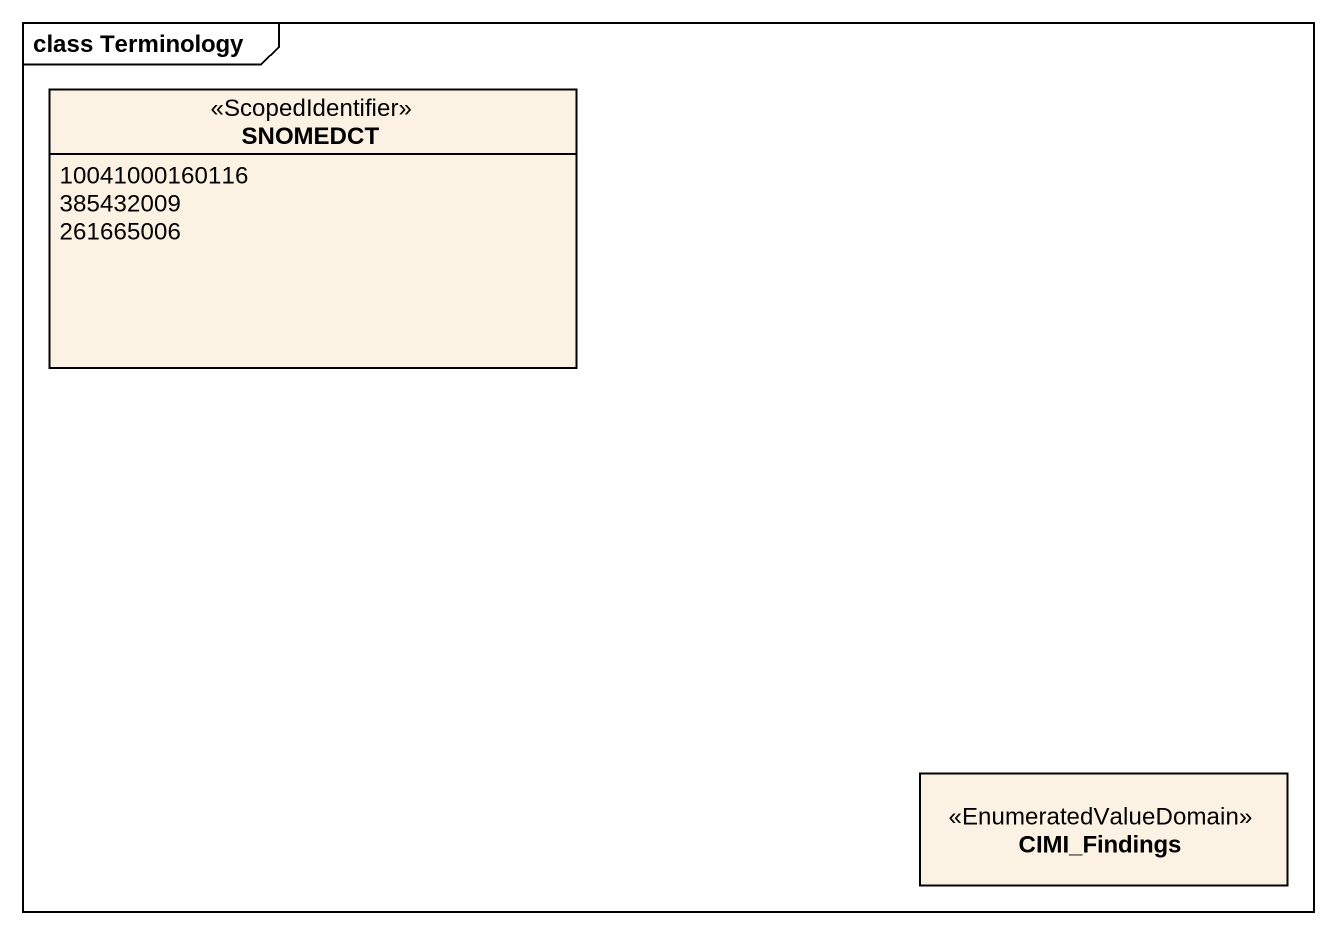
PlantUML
@startuml
mainframe class Terminology
hide circle
hide empty members
enum SNOMEDCT <<ScopedIdentifier>> {
  10041000160116
  385432009
  261665006
}
enum CIMI_Findings <<EnumeratedValueDomain>>
@enduml
